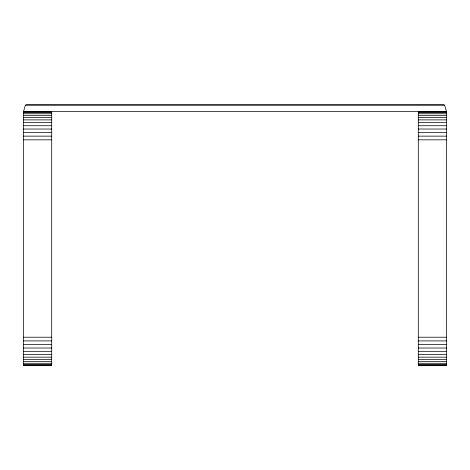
<?xml version="1.0" encoding="UTF-8"?>
<svg xmlns="http://www.w3.org/2000/svg" width="470" height="470" viewBox="0 0 470 470"><rect width="100%" height="100%" fill="white"/><g stroke="black" fill="none" stroke-linecap="round" stroke-linejoin="round"><path stroke-width="0.7" d="M51.7 111.625L51.7 365.425L23.5 365.425L23.5 111.625L25.339 105.268L26.255 104.575L443.745 104.575L444.661 105.268L446.5 111.625L446.5 365.425L418.3 365.425L418.3 111.625M25.339 105.268L444.661 105.268M23.5 111.625L446.5 111.625M23.5 111.866L51.7 111.866M418.3 111.866L446.5 111.866M23.5 112.588L51.7 112.588M418.3 112.588L446.5 112.588M23.5 113.769L51.7 113.769M418.3 113.769L446.5 113.769M23.5 115.403L51.7 115.403M418.3 115.403L446.5 115.403M23.5 117.453L51.7 117.453M418.3 117.453L446.5 117.453M23.5 119.885L51.7 119.885M418.3 119.885L446.5 119.885M23.5 122.658L51.7 122.658M418.3 122.658L446.5 122.658M23.5 125.725L51.7 125.725M418.3 125.725L446.5 125.725M23.5 129.033L51.7 129.033M418.3 129.033L446.5 129.033M23.5 132.528L51.7 132.528M418.3 132.528L446.5 132.528M23.5 136.141L51.7 136.141M418.3 136.141L446.5 136.141M23.5 139.825L51.7 139.825M418.3 139.825L446.5 139.825M23.5 337.225L51.7 337.225M418.3 337.225L446.5 337.225M23.5 340.909L51.7 340.909M418.3 340.909L446.5 340.909M23.5 344.522L51.7 344.522M418.3 344.522L446.5 344.522M23.5 348.017L51.7 348.017M418.3 348.017L446.5 348.017M23.5 351.325L51.7 351.325M418.3 351.325L446.5 351.325M23.5 354.392L51.7 354.392M418.3 354.392L446.5 354.392M23.5 357.165L51.7 357.165M418.3 357.165L446.5 357.165M23.5 359.597L51.7 359.597M418.3 359.597L446.5 359.597M23.5 361.647L51.7 361.647M418.3 361.647L446.5 361.647M23.5 363.281L51.7 363.281M418.3 363.281L446.5 363.281M23.5 364.462L51.7 364.462M418.3 364.462L446.5 364.462M23.5 365.184L51.7 365.184M418.3 365.184L446.5 365.184"/></g></svg>
